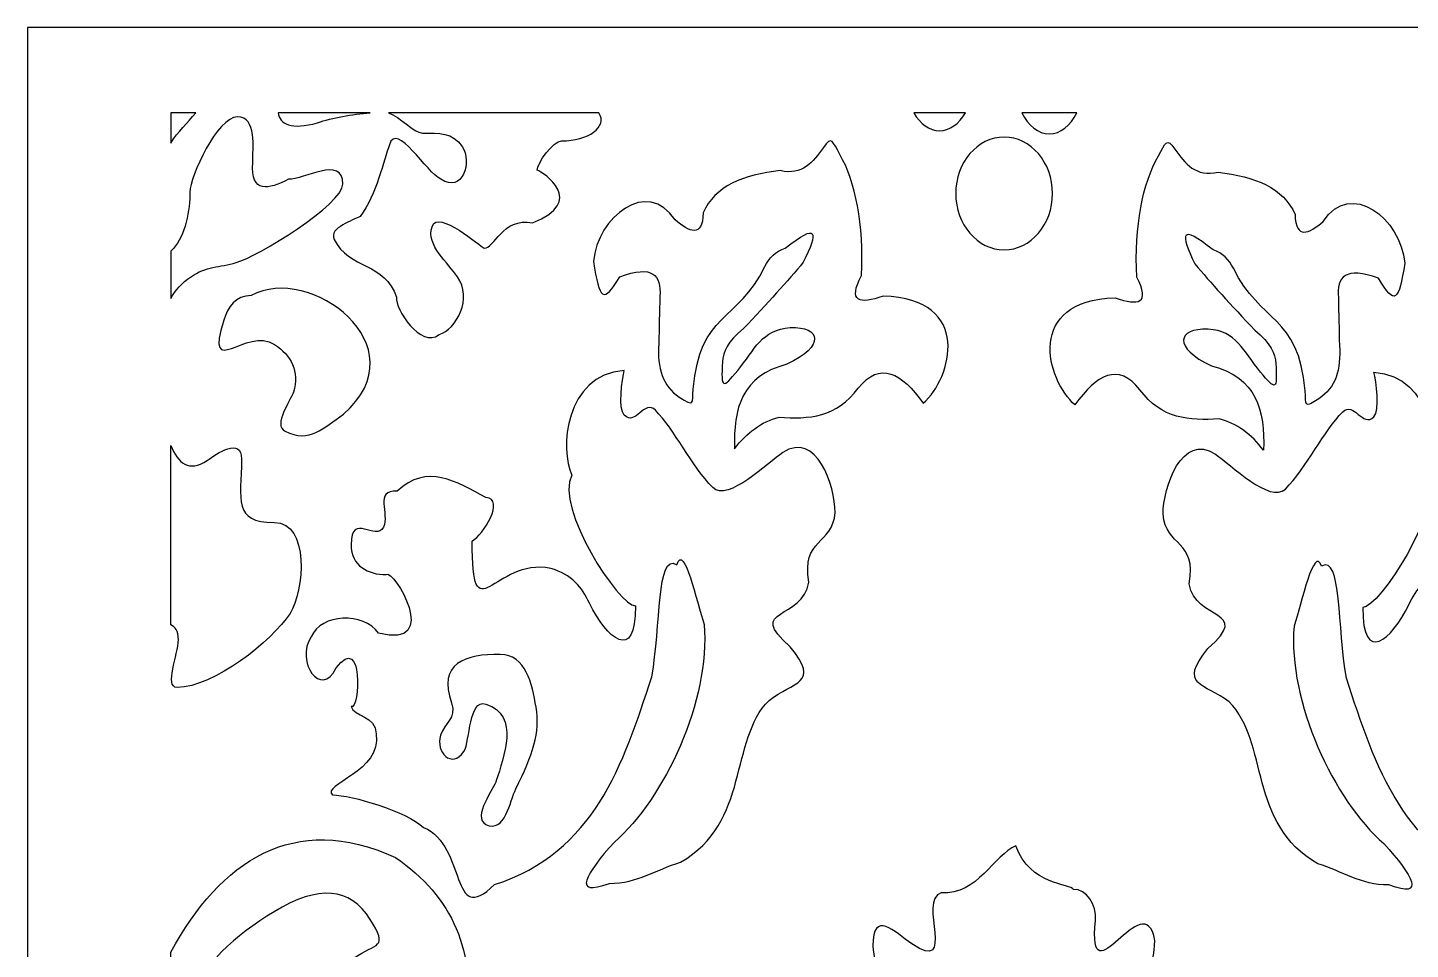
# Model space of a CAD drawing. Header units: centimetres. Extents: x 14.4 to 27, y -9 to -1.5.
# Drawn here: x 14.398 to 17.657, y -3.654 to -1.481 of the extents above; entities that cross this region are included whole.
import ezdxf

# ---------------------------------------------------------------- set-up
doc = ezdxf.new("R2010")
doc.units = ezdxf.units.CM
doc.header["$MEASUREMENT"] = 0
doc.layers.add('layer 1', color=7, linetype='Continuous')

msp = doc.modelspace()

# ---------------------------------------------------------------- linework, layer by layer
at = {"layer": 'layer 1', "color": 250, "lineweight": 30}
for points, knots in [([(14.66247, -9.00021), (14.66247, -9.00021), (14.39842, -9.00021), (14.39842, -9.00021), (14.39842, -9.00021), (14.39842, -9.00021), (14.39842, -1.48079), (14.39842, -1.48079), (14.39842, -1.48079), (14.39842, -1.48079), (26.99977, -1.48079), (26.99977, -1.48079), (26.99977, -1.48079), (26.99977, -1.48079), (26.99977, -9.00021), (26.99977, -9.00021), (26.99977, -9.00021), (26.99977, -9.00021), (14.66247, -9.00021), (14.66247, -9.00021)], [0, 0, 0, 0, 0.1666667, 0.1666667, 0.1666667, 0.1666667, 0.3333333, 0.3333333, 0.3333333, 0.3333333, 0.5, 0.5, 0.5, 0.5, 0.6666667, 0.6666667, 0.6666667, 0.6666667, 1, 1, 1, 1]), ([(14.79474, -1.68191), (14.77464, -1.70511), (14.75337, -1.72597), (14.73547, -1.75324), (14.73547, -1.75324), (14.73547, -1.75324), (14.73547, -1.68191), (14.73547, -1.68191), (14.73547, -1.68191), (14.73547, -1.68191), (14.79474, -1.68191), (14.79474, -1.68191)], [0, 0, 0, 0, 0.25, 0.25, 0.25, 0.25, 0.5, 0.5, 0.5, 0.5, 1, 1, 1, 1]), ([(14.89285, -1.69086), (14.93879, -1.69086), (14.92874, -1.76591), (14.92874, -1.7991), (14.92874, -1.7991), (14.92393, -1.8732), (14.96606, -1.86261), (15.01344, -1.83806), (15.01344, -1.83806), (15.04789, -1.84095), (15.14121, -1.78034), (15.14121, -1.84961), (15.14121, -1.84961), (15.14121, -1.89714), (14.93991, -2.02161), (14.88998, -2.03433), (14.88998, -2.03433), (14.84979, -2.04732), (14.81964, -2.04155), (14.78231, -2.06897), (14.78231, -2.06897), (14.76159, -2.08197), (14.74691, -2.0999), (14.73547, -2.11969), (14.73547, -2.11969), (14.73547, -2.11969), (14.73547, -2.0077), (14.73547, -2.0077), (14.73547, -2.0077), (14.73769, -2.00551), (14.73991, -2.00333), (14.74212, -2.00114), (14.74212, -2.00114), (14.76939, -1.97372), (14.78088, -1.90878), (14.78088, -1.86837), (14.78088, -1.86837), (14.78088, -1.83211), (14.84577, -1.69086), (14.89285, -1.69086)], [0, 0, 0, 0, 0.0909091, 0.0909091, 0.0909091, 0.0909091, 0.1818182, 0.1818182, 0.1818182, 0.1818182, 0.2727273, 0.2727273, 0.2727273, 0.2727273, 0.3636364, 0.3636364, 0.3636364, 0.3636364, 0.4545455, 0.4545455, 0.4545455, 0.4545455, 0.5454545, 0.5454545, 0.5454545, 0.5454545, 0.6363636, 0.6363636, 0.6363636, 0.6363636, 0.7272727, 0.7272727, 0.7272727, 0.7272727, 0.8181818, 0.8181818, 0.8181818, 0.8181818, 1, 1, 1, 1]), ([(15.20542, -1.68191), (15.16341, -1.685), (15.11625, -1.69326), (15.0815, -1.70491), (15.0815, -1.70491), (15.01988, -1.72348), (14.99171, -1.70683), (14.989, -1.68191), (14.989, -1.68191), (14.989, -1.68191), (15.20542, -1.68191), (15.20542, -1.68191)], [0, 0, 0, 0, 0.25, 0.25, 0.25, 0.25, 0.5, 0.5, 0.5, 0.5, 1, 1, 1, 1]), ([(15.7444, -1.68191), (15.76658, -1.71499), (15.71851, -1.74794), (15.65667, -1.74794), (15.65667, -1.74794), (15.6362, -1.74794), (15.59897, -1.80034), (15.59897, -1.81718), (15.59897, -1.81718), (15.6132, -1.82111), (15.71778, -1.89168), (15.5878, -1.94068), (15.5878, -1.94068), (15.51737, -1.92745), (15.49728, -2.00299), (15.47426, -2.00056), (15.47426, -2.00056), (15.46681, -1.99869), (15.36443, -1.907), (15.3514, -1.95004), (15.3514, -1.95004), (15.33651, -1.99495), (15.39049, -2.03612), (15.41096, -2.06793), (15.41096, -2.06793), (15.44772, -2.11845), (15.40895, -2.19205), (15.36815, -2.20453), (15.36815, -2.20453), (15.32468, -2.23838), (15.26345, -2.14268), (15.26764, -2.11658), (15.26764, -2.11658), (15.24158, -2.03424), (15.15596, -2.05108), (15.12059, -1.97998), (15.12059, -1.97998), (15.10756, -1.95191), (15.16713, -1.93507), (15.18201, -1.92571), (15.18201, -1.92571), (15.22112, -1.87555), (15.23786, -1.79048), (15.25088, -1.7573), (15.25088, -1.7573), (15.267, -1.69933), (15.34022, -1.82469), (15.37187, -1.83776), (15.37187, -1.83776), (15.42399, -1.87331), (15.44633, -1.7966), (15.42214, -1.76104), (15.42214, -1.76104), (15.3998, -1.72736), (15.36815, -1.72923), (15.32907, -1.72923), (15.32907, -1.72923), (15.30726, -1.72923), (15.2764, -1.68973), (15.24871, -1.68191), (15.24871, -1.68191), (15.24871, -1.68191), (15.7444, -1.68191), (15.7444, -1.68191)], [0, 0, 0, 0, 0.0588235, 0.0588235, 0.0588235, 0.0588235, 0.1176471, 0.1176471, 0.1176471, 0.1176471, 0.1764706, 0.1764706, 0.1764706, 0.1764706, 0.2352941, 0.2352941, 0.2352941, 0.2352941, 0.2941176, 0.2941176, 0.2941176, 0.2941176, 0.3529412, 0.3529412, 0.3529412, 0.3529412, 0.4117647, 0.4117647, 0.4117647, 0.4117647, 0.4705882, 0.4705882, 0.4705882, 0.4705882, 0.5294118, 0.5294118, 0.5294118, 0.5294118, 0.5882353, 0.5882353, 0.5882353, 0.5882353, 0.6470588, 0.6470588, 0.6470588, 0.6470588, 0.7058824, 0.7058824, 0.7058824, 0.7058824, 0.7647059, 0.7647059, 0.7647059, 0.7647059, 0.8235294, 0.8235294, 0.8235294, 0.8235294, 0.8823529, 0.8823529, 0.8823529, 0.8823529, 1, 1, 1, 1]), ([(16.60813, -1.68191), (16.59286, -1.70761), (16.57124, -1.72369), (16.54732, -1.72369), (16.54732, -1.72369), (16.5234, -1.72369), (16.50177, -1.70761), (16.48649, -1.68191), (16.48649, -1.68191), (16.48649, -1.68191), (16.60813, -1.68191), (16.60813, -1.68191)], [0, 0, 0, 0, 0.25, 0.25, 0.25, 0.25, 0.5, 0.5, 0.5, 0.5, 1, 1, 1, 1]), ([(16.87099, -1.68191), (16.85563, -1.712), (16.83219, -1.73128), (16.80599, -1.73128), (16.80599, -1.73128), (16.7798, -1.73128), (16.75635, -1.712), (16.74098, -1.68191), (16.74098, -1.68191), (16.74098, -1.68191), (16.87099, -1.68191), (16.87099, -1.68191)], [0, 0, 0, 0, 0.25, 0.25, 0.25, 0.25, 0.5, 0.5, 0.5, 0.5, 1, 1, 1, 1]), ([(16.3122, -1.77953), (16.34948, -1.84416), (16.36894, -1.94417), (16.36342, -2.06539), (16.36342, -2.06539), (16.33052, -2.12739), (16.35864, -2.13336), (16.41451, -2.11385), (16.41451, -2.11385), (16.62684, -2.12028), (16.57619, -2.30736), (16.50905, -2.36637), (16.50905, -2.36637), (16.45794, -2.29493), (16.40683, -2.26602), (16.35575, -2.33066), (16.35575, -2.33066), (16.30568, -2.39966), (16.23868, -2.4042), (16.16924, -2.39953), (16.16924, -2.39953), (16.12709, -2.40973), (16.09302, -2.43609), (16.06448, -2.4735), (16.06448, -2.4735), (16.06102, -2.37866), (16.08144, -2.30127), (16.18712, -2.27454), (16.18712, -2.27454), (16.2791, -2.2315), (16.268, -2.18482), (16.19528, -2.18814), (16.19528, -2.18814), (16.12913, -2.19115), (16.11143, -2.24076), (16.07167, -2.28897), (16.07167, -2.28897), (16.03605, -2.33214), (16.03171, -2.33358), (16.03574, -2.2685), (16.03574, -2.2685), (16.03715, -2.24578), (16.04774, -2.22079), (16.08492, -2.19037), (16.08492, -2.19037), (16.1406, -2.13221), (16.19079, -2.07659), (16.22628, -2.03404), (16.22628, -2.03404), (16.26123, -1.96165), (16.26173, -1.9387), (16.18332, -2.00098), (16.18332, -2.00098), (16.16096, -2.00822), (16.14576, -2.02343), (16.13571, -2.04411), (16.13571, -2.04411), (16.07217, -2.1749), (15.98197, -2.15266), (15.96672, -2.33297), (15.96672, -2.33297), (15.96382, -2.36729), (15.97061, -2.37578), (15.93398, -2.35184), (15.93398, -2.35184), (15.89526, -2.32655), (15.8814, -2.28297), (15.88564, -2.22608), (15.88564, -2.22608), (15.88649, -2.18867), (15.88734, -2.15126), (15.88819, -2.11385), (15.88819, -2.11385), (15.8924, -2.06443), (15.8711, -2.03938), (15.79365, -2.06794), (15.79365, -2.06794), (15.75483, -2.13399), (15.74574, -2.12208), (15.73176, -2.03223), (15.73176, -2.03223), (15.74041, -1.92697), (15.85965, -1.83404), (15.92396, -1.93408), (15.92396, -1.93408), (15.95813, -1.96233), (15.9883, -1.97813), (15.99038, -1.91745), (15.99038, -1.91745), (16.01722, -1.85465), (16.08462, -1.8276), (16.17179, -1.81797), (16.17179, -1.81797), (16.22366, -1.82959), (16.24955, -1.79797), (16.27356, -1.76323), (16.27356, -1.76323), (16.29365, -1.73416), (16.29508, -1.74984), (16.3122, -1.77953)], [0, 0, 0, 0, 0.0384615, 0.0384615, 0.0384615, 0.0384615, 0.0769231, 0.0769231, 0.0769231, 0.0769231, 0.1153846, 0.1153846, 0.1153846, 0.1153846, 0.1538462, 0.1538462, 0.1538462, 0.1538462, 0.1923077, 0.1923077, 0.1923077, 0.1923077, 0.2307692, 0.2307692, 0.2307692, 0.2307692, 0.2692308, 0.2692308, 0.2692308, 0.2692308, 0.3076923, 0.3076923, 0.3076923, 0.3076923, 0.3461538, 0.3461538, 0.3461538, 0.3461538, 0.3846154, 0.3846154, 0.3846154, 0.3846154, 0.4230769, 0.4230769, 0.4230769, 0.4230769, 0.4615385, 0.4615385, 0.4615385, 0.4615385, 0.5, 0.5, 0.5, 0.5, 0.5384615, 0.5384615, 0.5384615, 0.5384615, 0.5769231, 0.5769231, 0.5769231, 0.5769231, 0.6153846, 0.6153846, 0.6153846, 0.6153846, 0.6538462, 0.6538462, 0.6538462, 0.6538462, 0.6923077, 0.6923077, 0.6923077, 0.6923077, 0.7307692, 0.7307692, 0.7307692, 0.7307692, 0.7692308, 0.7692308, 0.7692308, 0.7692308, 0.8076923, 0.8076923, 0.8076923, 0.8076923, 0.8461538, 0.8461538, 0.8461538, 0.8461538, 0.8846154, 0.8846154, 0.8846154, 0.8846154, 0.9230769, 0.9230769, 0.9230769, 0.9230769, 1, 1, 1, 1]), ([(16.58536, -1.8718), (16.58536, -1.79859), (16.63662, -1.73888), (16.69948, -1.73888), (16.69948, -1.73888), (16.76233, -1.73888), (16.8136, -1.79859), (16.8136, -1.8718), (16.8136, -1.8718), (16.8136, -1.94501), (16.76233, -2.00472), (16.69948, -2.00472), (16.69948, -2.00472), (16.63662, -2.00472), (16.58536, -1.94501), (16.58536, -1.8718)], [0, 0, 0, 0, 0.2, 0.2, 0.2, 0.2, 0.4, 0.4, 0.4, 0.4, 0.6, 0.6, 0.6, 0.6, 1, 1, 1, 1]), ([(17.06309, -1.78333), (17.02582, -1.84796), (17.00636, -1.94796), (17.01189, -2.06919), (17.01189, -2.06919), (17.04479, -2.13119), (17.01666, -2.13715), (16.96079, -2.11765), (16.96079, -2.11765), (16.74846, -2.12408), (16.79911, -2.31116), (16.86626, -2.37017), (16.86626, -2.37017), (16.91736, -2.29873), (16.96846, -2.26982), (17.01955, -2.33446), (17.01955, -2.33446), (17.06962, -2.40346), (17.13663, -2.40799), (17.20606, -2.40333), (17.20606, -2.40333), (17.24821, -2.41353), (17.28229, -2.43988), (17.31082, -2.4773), (17.31082, -2.4773), (17.31428, -2.38246), (17.29385, -2.30507), (17.18818, -2.27834), (17.18818, -2.27834), (17.0962, -2.2353), (17.10729, -2.18862), (17.18002, -2.19194), (17.18002, -2.19194), (17.24617, -2.19495), (17.26386, -2.24456), (17.30363, -2.29277), (17.30363, -2.29277), (17.33925, -2.33594), (17.3436, -2.33738), (17.33955, -2.2723), (17.33955, -2.2723), (17.33814, -2.24958), (17.32755, -2.22459), (17.29038, -2.19417), (17.29038, -2.19417), (17.23471, -2.13601), (17.18451, -2.08039), (17.14902, -2.03784), (17.14902, -2.03784), (17.11407, -1.96545), (17.11357, -1.94249), (17.19198, -2.00478), (17.19198, -2.00478), (17.21434, -2.01202), (17.22955, -2.02723), (17.23959, -2.0479), (17.23959, -2.0479), (17.30313, -2.1787), (17.39332, -2.15645), (17.40858, -2.33677), (17.40858, -2.33677), (17.41149, -2.37109), (17.40469, -2.37957), (17.44132, -2.35564), (17.44132, -2.35564), (17.48004, -2.33035), (17.49389, -2.28676), (17.48967, -2.22988), (17.48967, -2.22988), (17.48881, -2.19247), (17.48796, -2.15506), (17.48711, -2.11765), (17.48711, -2.11765), (17.48289, -2.06823), (17.50419, -2.04318), (17.58164, -2.07174), (17.58164, -2.07174), (17.62046, -2.13779), (17.62956, -2.12588), (17.64355, -2.03603), (17.64355, -2.03603), (17.63489, -1.93077), (17.51565, -1.83784), (17.45134, -1.93788), (17.45134, -1.93788), (17.41717, -1.96612), (17.387, -1.98192), (17.38491, -1.92124), (17.38491, -1.92124), (17.35808, -1.85845), (17.29068, -1.8314), (17.20351, -1.82177), (17.20351, -1.82177), (17.15163, -1.83339), (17.12575, -1.80176), (17.10174, -1.76702), (17.10174, -1.76702), (17.08164, -1.73796), (17.08022, -1.75364), (17.06309, -1.78333)], [0, 0, 0, 0, 0.0384615, 0.0384615, 0.0384615, 0.0384615, 0.0769231, 0.0769231, 0.0769231, 0.0769231, 0.1153846, 0.1153846, 0.1153846, 0.1153846, 0.1538462, 0.1538462, 0.1538462, 0.1538462, 0.1923077, 0.1923077, 0.1923077, 0.1923077, 0.2307692, 0.2307692, 0.2307692, 0.2307692, 0.2692308, 0.2692308, 0.2692308, 0.2692308, 0.3076923, 0.3076923, 0.3076923, 0.3076923, 0.3461538, 0.3461538, 0.3461538, 0.3461538, 0.3846154, 0.3846154, 0.3846154, 0.3846154, 0.4230769, 0.4230769, 0.4230769, 0.4230769, 0.4615385, 0.4615385, 0.4615385, 0.4615385, 0.5, 0.5, 0.5, 0.5, 0.5384615, 0.5384615, 0.5384615, 0.5384615, 0.5769231, 0.5769231, 0.5769231, 0.5769231, 0.6153846, 0.6153846, 0.6153846, 0.6153846, 0.6538462, 0.6538462, 0.6538462, 0.6538462, 0.6923077, 0.6923077, 0.6923077, 0.6923077, 0.7307692, 0.7307692, 0.7307692, 0.7307692, 0.7692308, 0.7692308, 0.7692308, 0.7692308, 0.8076923, 0.8076923, 0.8076923, 0.8076923, 0.8461538, 0.8461538, 0.8461538, 0.8461538, 0.8846154, 0.8846154, 0.8846154, 0.8846154, 0.9230769, 0.9230769, 0.9230769, 0.9230769, 1, 1, 1, 1]), ([(14.86048, -2.17066), (14.87021, -2.13916), (14.88834, -2.1124), (14.92534, -2.1124), (14.92534, -2.1124), (15.06138, -2.03623), (15.32707, -2.23045), (15.1426, -2.39232), (15.1426, -2.39232), (15.09517, -2.42461), (15.06304, -2.46153), (15.0049, -2.43231), (15.0049, -2.43231), (14.97584, -2.41846), (15.01867, -2.35848), (15.02479, -2.34002), (15.02479, -2.34002), (15.04009, -2.29235), (15.01867, -2.25236), (14.98042, -2.22775), (14.98042, -2.22775), (14.91393, -2.18319), (14.81557, -2.31601), (14.86048, -2.17066)], [0, 0, 0, 0, 0.1428571, 0.1428571, 0.1428571, 0.1428571, 0.2857143, 0.2857143, 0.2857143, 0.2857143, 0.4285714, 0.4285714, 0.4285714, 0.4285714, 0.5714286, 0.5714286, 0.5714286, 0.5714286, 0.7142857, 0.7142857, 0.7142857, 0.7142857, 1, 1, 1, 1]), ([(15.80443, -2.28904), (15.79855, -2.30958), (15.78973, -2.38003), (15.80443, -2.3947), (15.80443, -2.3947), (15.83089, -2.42112), (15.85147, -2.35655), (15.87793, -2.38296), (15.87793, -2.38296), (15.92203, -2.42699), (15.96319, -2.51504), (16.01317, -2.56494), (16.01317, -2.56494), (16.04845, -2.60016), (16.14253, -2.50624), (16.17781, -2.48276), (16.17781, -2.48276), (16.25719, -2.42992), (16.30129, -2.562), (16.30129, -2.62364), (16.30129, -2.62364), (16.29501, -2.70165), (16.22073, -2.68449), (16.23954, -2.788), (16.23954, -2.788), (16.22567, -2.879), (16.08827, -2.8467), (16.19545, -2.94063), (16.19545, -2.94063), (16.26796, -3.02907), (16.20296, -3.02196), (16.14547, -3.06684), (16.14547, -3.06684), (16.05139, -3.16076), (16.10137, -3.35448), (15.93673, -3.4484), (15.93673, -3.4484), (15.87793, -3.46601), (15.83677, -3.4983), (15.76915, -3.4983), (15.76915, -3.4983), (15.68045, -3.53181), (15.71217, -3.4766), (15.78126, -3.40082), (15.78126, -3.40082), (15.89843, -3.29852), (16.0077, -3.06671), (15.99259, -2.8878), (15.99259, -2.8878), (15.97495, -2.83497), (15.94555, -2.69408), (15.92791, -2.74691), (15.92791, -2.74691), (15.88004, -2.71749), (15.89083, -2.89263), (15.86911, -3.01107), (15.86911, -3.01107), (15.80149, -3.21946), (15.73387, -3.42492), (15.49867, -3.50123), (15.49867, -3.50123), (15.39162, -3.60364), (15.4355, -3.41145), (15.33109, -3.36622), (15.33109, -3.36622), (15.29068, -3.32926), (15.1628, -3.28962), (15.11648, -3.28991), (15.11648, -3.28991), (15.08936, -3.26555), (15.23496, -3.23433), (15.21938, -3.14609), (15.21938, -3.14609), (15.21938, -3.10206), (15.16645, -3.105), (15.16057, -3.08151), (15.16057, -3.08151), (15.1814, -3.08983), (15.19071, -2.90394), (15.12529, -2.99052), (15.12529, -2.99052), (15.09002, -3.0639), (15.02828, -2.97585), (15.0665, -2.91715), (15.0665, -2.91715), (15.09002, -2.86153), (15.18998, -2.85817), (15.22525, -2.90834), (15.22525, -2.90834), (15.37681, -2.94782), (15.25939, -2.75392), (15.2429, -2.77039), (15.2429, -2.77039), (15.20173, -2.77039), (15.16057, -2.74985), (15.16057, -2.69995), (15.16057, -2.69995), (15.16057, -2.6207), (15.21938, -2.69408), (15.23701, -2.65886), (15.23701, -2.65886), (15.25171, -2.62657), (15.21349, -2.57081), (15.26935, -2.57374), (15.26935, -2.57374), (15.33894, -2.50727), (15.40852, -2.55109), (15.47809, -2.58842), (15.47809, -2.58842), (15.52455, -2.59253), (15.47182, -2.67725), (15.44575, -2.69115), (15.44575, -2.69115), (15.44576, -2.91742), (15.49573, -2.72916), (15.63097, -2.75572), (15.63097, -2.75572), (15.68095, -2.77039), (15.70447, -2.79975), (15.72211, -2.8379), (15.72211, -2.8379), (15.76327, -2.92008), (15.83089, -2.98172), (15.83089, -2.84377), (15.83089, -2.84377), (15.79262, -2.84551), (15.63973, -2.61218), (15.68095, -2.53559), (15.68095, -2.53559), (15.65259, -2.47638), (15.66249, -2.29973), (15.80443, -2.28904)], [0, 0, 0, 0, 0.0294118, 0.0294118, 0.0294118, 0.0294118, 0.0588235, 0.0588235, 0.0588235, 0.0588235, 0.0882353, 0.0882353, 0.0882353, 0.0882353, 0.1176471, 0.1176471, 0.1176471, 0.1176471, 0.1470588, 0.1470588, 0.1470588, 0.1470588, 0.1764706, 0.1764706, 0.1764706, 0.1764706, 0.2058824, 0.2058824, 0.2058824, 0.2058824, 0.2352941, 0.2352941, 0.2352941, 0.2352941, 0.2647059, 0.2647059, 0.2647059, 0.2647059, 0.2941176, 0.2941176, 0.2941176, 0.2941176, 0.3235294, 0.3235294, 0.3235294, 0.3235294, 0.3529412, 0.3529412, 0.3529412, 0.3529412, 0.3823529, 0.3823529, 0.3823529, 0.3823529, 0.4117647, 0.4117647, 0.4117647, 0.4117647, 0.4411765, 0.4411765, 0.4411765, 0.4411765, 0.4705882, 0.4705882, 0.4705882, 0.4705882, 0.5, 0.5, 0.5, 0.5, 0.5294118, 0.5294118, 0.5294118, 0.5294118, 0.5588235, 0.5588235, 0.5588235, 0.5588235, 0.5882353, 0.5882353, 0.5882353, 0.5882353, 0.6176471, 0.6176471, 0.6176471, 0.6176471, 0.6470588, 0.6470588, 0.6470588, 0.6470588, 0.6764706, 0.6764706, 0.6764706, 0.6764706, 0.7058824, 0.7058824, 0.7058824, 0.7058824, 0.7352941, 0.7352941, 0.7352941, 0.7352941, 0.7647059, 0.7647059, 0.7647059, 0.7647059, 0.7941176, 0.7941176, 0.7941176, 0.7941176, 0.8235294, 0.8235294, 0.8235294, 0.8235294, 0.8529412, 0.8529412, 0.8529412, 0.8529412, 0.8823529, 0.8823529, 0.8823529, 0.8823529, 0.9117647, 0.9117647, 0.9117647, 0.9117647, 0.9411765, 0.9411765, 0.9411765, 0.9411765, 1, 1, 1, 1]), ([(17.57087, -2.29284), (17.57675, -2.31338), (17.58557, -2.38382), (17.57087, -2.3985), (17.57087, -2.3985), (17.54441, -2.42492), (17.52383, -2.36034), (17.49737, -2.38676), (17.49737, -2.38676), (17.45327, -2.43079), (17.41211, -2.51884), (17.36213, -2.56873), (17.36213, -2.56873), (17.32685, -2.60396), (17.23277, -2.51003), (17.19749, -2.48655), (17.19749, -2.48655), (17.11811, -2.43372), (17.07401, -2.5658), (17.07401, -2.62744), (17.07401, -2.62744), (17.08028, -2.70545), (17.15457, -2.68829), (17.13575, -2.7918), (17.13575, -2.7918), (17.14963, -2.8828), (17.28703, -2.8505), (17.17986, -2.94443), (17.17986, -2.94443), (17.10734, -3.03287), (17.17234, -3.02576), (17.22983, -3.07064), (17.22983, -3.07064), (17.32391, -3.16456), (17.27393, -3.35828), (17.43857, -3.4522), (17.43857, -3.4522), (17.49737, -3.46981), (17.53853, -3.50209), (17.60615, -3.50209), (17.60615, -3.50209), (17.69485, -3.5356), (17.66312, -3.4804), (17.59404, -3.40462), (17.59404, -3.40462), (17.47688, -3.30231), (17.3676, -3.07051), (17.38271, -2.8916), (17.38271, -2.8916), (17.40035, -2.83876), (17.42975, -2.69788), (17.44739, -2.75071), (17.44739, -2.75071), (17.49526, -2.72129), (17.48447, -2.89643), (17.50619, -3.01487), (17.50619, -3.01487), (17.57381, -3.22326), (17.64143, -3.42872), (17.87663, -3.50503), (17.87663, -3.50503), (17.98367, -3.60743), (17.9398, -3.41525), (18.04421, -3.37001), (18.04421, -3.37001), (18.08462, -3.33306), (18.2125, -3.29341), (18.25883, -3.2937), (18.25883, -3.2937), (18.28595, -3.26935), (18.14034, -3.23813), (18.15593, -3.14988), (18.15593, -3.14988), (18.15593, -3.10586), (18.20885, -3.10879), (18.21472, -3.08531), (18.21472, -3.08531), (18.19389, -3.09362), (18.18458, -2.90774), (18.25001, -2.99432), (18.25001, -2.99432), (18.28529, -3.0677), (18.34703, -2.97965), (18.30881, -2.92095), (18.30881, -2.92095), (18.28529, -2.86532), (18.18532, -2.86197), (18.15005, -2.91214), (18.15005, -2.91214), (17.99849, -2.95162), (18.11591, -2.75772), (18.13241, -2.77419), (18.13241, -2.77419), (18.17357, -2.77419), (18.21472, -2.75365), (18.21472, -2.70375), (18.21472, -2.70375), (18.21472, -2.6245), (18.15593, -2.69788), (18.13828, -2.66266), (18.13828, -2.66266), (18.12358, -2.63037), (18.1618, -2.57461), (18.10595, -2.57754), (18.10595, -2.57754), (18.03637, -2.51106), (17.96679, -2.55489), (17.89721, -2.59222), (17.89721, -2.59222), (17.85075, -2.59633), (17.90348, -2.68105), (17.92955, -2.69494), (17.92955, -2.69494), (17.92955, -2.92122), (17.87957, -2.73295), (17.74433, -2.75952), (17.74433, -2.75952), (17.69435, -2.77419), (17.67083, -2.80354), (17.65319, -2.8417), (17.65319, -2.8417), (17.61203, -2.92388), (17.54441, -2.98552), (17.54441, -2.84757), (17.54441, -2.84757), (17.58267, -2.84931), (17.73557, -2.61598), (17.69435, -2.53939), (17.69435, -2.53939), (17.72272, -2.48017), (17.71281, -2.30353), (17.57087, -2.29284)], [0, 0, 0, 0, 0.0294118, 0.0294118, 0.0294118, 0.0294118, 0.0588235, 0.0588235, 0.0588235, 0.0588235, 0.0882353, 0.0882353, 0.0882353, 0.0882353, 0.1176471, 0.1176471, 0.1176471, 0.1176471, 0.1470588, 0.1470588, 0.1470588, 0.1470588, 0.1764706, 0.1764706, 0.1764706, 0.1764706, 0.2058824, 0.2058824, 0.2058824, 0.2058824, 0.2352941, 0.2352941, 0.2352941, 0.2352941, 0.2647059, 0.2647059, 0.2647059, 0.2647059, 0.2941176, 0.2941176, 0.2941176, 0.2941176, 0.3235294, 0.3235294, 0.3235294, 0.3235294, 0.3529412, 0.3529412, 0.3529412, 0.3529412, 0.3823529, 0.3823529, 0.3823529, 0.3823529, 0.4117647, 0.4117647, 0.4117647, 0.4117647, 0.4411765, 0.4411765, 0.4411765, 0.4411765, 0.4705882, 0.4705882, 0.4705882, 0.4705882, 0.5, 0.5, 0.5, 0.5, 0.5294118, 0.5294118, 0.5294118, 0.5294118, 0.5588235, 0.5588235, 0.5588235, 0.5588235, 0.5882353, 0.5882353, 0.5882353, 0.5882353, 0.6176471, 0.6176471, 0.6176471, 0.6176471, 0.6470588, 0.6470588, 0.6470588, 0.6470588, 0.6764706, 0.6764706, 0.6764706, 0.6764706, 0.7058824, 0.7058824, 0.7058824, 0.7058824, 0.7352941, 0.7352941, 0.7352941, 0.7352941, 0.7647059, 0.7647059, 0.7647059, 0.7647059, 0.7941176, 0.7941176, 0.7941176, 0.7941176, 0.8235294, 0.8235294, 0.8235294, 0.8235294, 0.8529412, 0.8529412, 0.8529412, 0.8529412, 0.8823529, 0.8823529, 0.8823529, 0.8823529, 0.9117647, 0.9117647, 0.9117647, 0.9117647, 0.9411765, 0.9411765, 0.9411765, 0.9411765, 1, 1, 1, 1]), ([(14.73547, -2.88893), (14.74638, -2.89307), (14.75361, -2.90292), (14.75361, -2.9242), (14.75361, -2.9242), (14.75361, -2.95843), (14.71957, -3.03623), (14.75053, -3.03623), (14.75053, -3.03623), (14.83719, -3.03623), (14.9734, -2.92731), (15.01674, -2.86196), (15.01674, -2.86196), (15.05079, -2.80906), (15.06317, -2.64724), (14.97959, -2.64724), (14.97959, -2.64724), (14.88053, -2.64724), (14.9022, -2.59434), (14.9022, -2.49787), (14.9022, -2.49787), (14.9022, -2.44497), (14.84339, -2.48543), (14.82172, -2.50098), (14.82172, -2.50098), (14.7778, -2.53101), (14.75282, -2.5059), (14.73547, -2.46606), (14.73547, -2.46606), (14.73547, -2.46606), (14.73547, -2.88893), (14.73547, -2.88893)], [0, 0, 0, 0, 0.1111111, 0.1111111, 0.1111111, 0.1111111, 0.2222222, 0.2222222, 0.2222222, 0.2222222, 0.3333333, 0.3333333, 0.3333333, 0.3333333, 0.4444444, 0.4444444, 0.4444444, 0.4444444, 0.5555556, 0.5555556, 0.5555556, 0.5555556, 0.6666667, 0.6666667, 0.6666667, 0.6666667, 0.7777778, 0.7777778, 0.7777778, 0.7777778, 1, 1, 1, 1]), ([(15.59636, -3.08272), (15.6066, -3.14266), (15.58894, -3.19506), (15.54866, -3.27549), (15.54866, -3.27549), (15.53491, -3.30447), (15.52269, -3.38071), (15.4784, -3.35936), (15.4784, -3.35936), (15.4448, -3.34259), (15.49825, -3.27244), (15.50283, -3.25567), (15.50283, -3.25567), (15.51964, -3.2023), (15.55934, -3.10166), (15.4784, -3.07574), (15.4784, -3.07574), (15.43716, -3.06202), (15.44174, -3.16266), (15.42647, -3.18705), (15.42647, -3.18705), (15.39744, -3.22975), (15.35926, -3.18858), (15.37148, -3.14893), (15.37148, -3.14893), (15.38065, -3.11844), (15.40967, -3.11081), (15.39744, -3.07269), (15.39744, -3.07269), (15.36285, -2.97954), (15.43097, -2.95757), (15.51191, -2.9583), (15.51191, -2.9583), (15.57224, -2.95883), (15.58702, -3.02803), (15.59636, -3.08272)], [0, 0, 0, 0, 0.1, 0.1, 0.1, 0.1, 0.2, 0.2, 0.2, 0.2, 0.3, 0.3, 0.3, 0.3, 0.4, 0.4, 0.4, 0.4, 0.5, 0.5, 0.5, 0.5, 0.6, 0.6, 0.6, 0.6, 0.7, 0.7, 0.7, 0.7, 0.8, 0.8, 0.8, 0.8, 1, 1, 1, 1]), ([(14.73547, -4.25667), (14.78879, -4.22227), (14.9636, -4.04274), (14.95831, -4.02221), (14.95831, -4.02221), (15.00318, -3.9032), (14.95957, -3.81629), (14.85093, -3.89236), (14.85093, -3.89236), (14.8411, -3.90265), (14.79721, -3.9813), (14.78894, -3.98916), (14.78894, -3.98916), (14.72484, -3.95173), (14.74934, -3.83628), (14.77518, -3.78596), (14.77518, -3.78596), (14.80954, -3.68801), (14.88703, -3.62138), (14.97898, -3.56525), (14.97898, -3.56525), (15.08465, -3.50119), (15.15784, -3.5075), (15.20588, -3.58372), (15.20588, -3.58372), (15.24914, -3.65237), (15.2217, -3.63783), (15.16627, -3.67462), (15.16627, -3.67462), (15.00975, -3.77851), (15.0135, -3.88911), (15.11456, -3.98635), (15.11456, -3.98635), (15.25956, -4.05344), (15.37632, -4.0359), (15.43092, -3.8322), (15.43092, -3.8322), (15.45728, -3.65988), (15.39952, -3.52953), (15.2652, -3.43741), (15.2652, -3.43741), (15.02487, -3.32785), (14.8534, -3.44562), (14.73547, -3.66047), (14.73547, -3.66047), (14.73547, -3.66047), (14.73547, -4.25667), (14.73547, -4.25667)], [0, 0, 0, 0, 0.0769231, 0.0769231, 0.0769231, 0.0769231, 0.1538462, 0.1538462, 0.1538462, 0.1538462, 0.2307692, 0.2307692, 0.2307692, 0.2307692, 0.3076923, 0.3076923, 0.3076923, 0.3076923, 0.3846154, 0.3846154, 0.3846154, 0.3846154, 0.4615385, 0.4615385, 0.4615385, 0.4615385, 0.5384615, 0.5384615, 0.5384615, 0.5384615, 0.6153846, 0.6153846, 0.6153846, 0.6153846, 0.6923077, 0.6923077, 0.6923077, 0.6923077, 0.7692308, 0.7692308, 0.7692308, 0.7692308, 0.8461538, 0.8461538, 0.8461538, 0.8461538, 1, 1, 1, 1]), ([(16.72741, -3.40986), (16.75968, -3.5029), (16.85759, -3.49962), (16.86283, -3.5126), (16.86283, -3.5126), (16.89221, -3.51131), (16.9188, -3.54802), (16.91489, -3.58552), (16.91489, -3.58552), (16.89429, -3.78344), (17.03056, -3.49488), (17.05445, -3.63332), (17.05445, -3.63332), (17.05445, -3.69496), (17.02123, -3.7489), (17.00335, -3.8054), (17.00335, -3.8054), (16.99313, -3.83879), (17.02634, -3.83879), (17.04423, -3.82082), (17.04423, -3.82082), (17.08255, -3.78229), (17.10044, -3.73605), (17.10044, -3.82595), (17.10044, -3.82595), (17.12096, -3.96215), (17.07332, -4.06151), (17.00591, -4.1316), (17.00591, -4.1316), (16.94531, -4.20283), (16.80863, -4.24577), (16.78874, -4.36276), (16.78874, -4.36276), (16.70255, -4.52813), (16.70943, -4.46815), (16.6661, -4.37047), (16.6661, -4.37047), (16.61159, -4.30796), (16.56475, -4.2429), (16.51024, -4.1804), (16.51024, -4.1804), (16.47192, -4.1393), (16.36717, -4.10591), (16.36206, -4.034), (16.36206, -4.034), (16.33899, -3.94838), (16.32192, -3.86276), (16.34673, -3.77715), (16.34673, -3.77715), (16.34418, -3.73862), (16.38505, -3.84393), (16.43104, -3.82082), (16.43104, -3.82082), (16.43615, -3.81824), (16.39016, -3.68725), (16.39016, -3.64616), (16.39016, -3.64616), (16.39016, -3.55883), (16.44126, -3.61277), (16.48214, -3.64102), (16.48214, -3.64102), (16.58945, -3.71294), (16.49492, -3.53828), (16.55112, -3.5203), (16.55112, -3.5203), (16.63672, -3.52673), (16.6759, -3.43084), (16.72741, -3.40986)], [0, 0, 0, 0, 0.0555556, 0.0555556, 0.0555556, 0.0555556, 0.1111111, 0.1111111, 0.1111111, 0.1111111, 0.1666667, 0.1666667, 0.1666667, 0.1666667, 0.2222222, 0.2222222, 0.2222222, 0.2222222, 0.2777778, 0.2777778, 0.2777778, 0.2777778, 0.3333333, 0.3333333, 0.3333333, 0.3333333, 0.3888889, 0.3888889, 0.3888889, 0.3888889, 0.4444444, 0.4444444, 0.4444444, 0.4444444, 0.5, 0.5, 0.5, 0.5, 0.5555556, 0.5555556, 0.5555556, 0.5555556, 0.6111111, 0.6111111, 0.6111111, 0.6111111, 0.6666667, 0.6666667, 0.6666667, 0.6666667, 0.7222222, 0.7222222, 0.7222222, 0.7222222, 0.7777778, 0.7777778, 0.7777778, 0.7777778, 0.8333333, 0.8333333, 0.8333333, 0.8333333, 0.8888889, 0.8888889, 0.8888889, 0.8888889, 1, 1, 1, 1])]:
    msp.add_open_spline(points, degree=3, knots=knots, dxfattribs=at)

doc.saveas('drawing.dxf')
